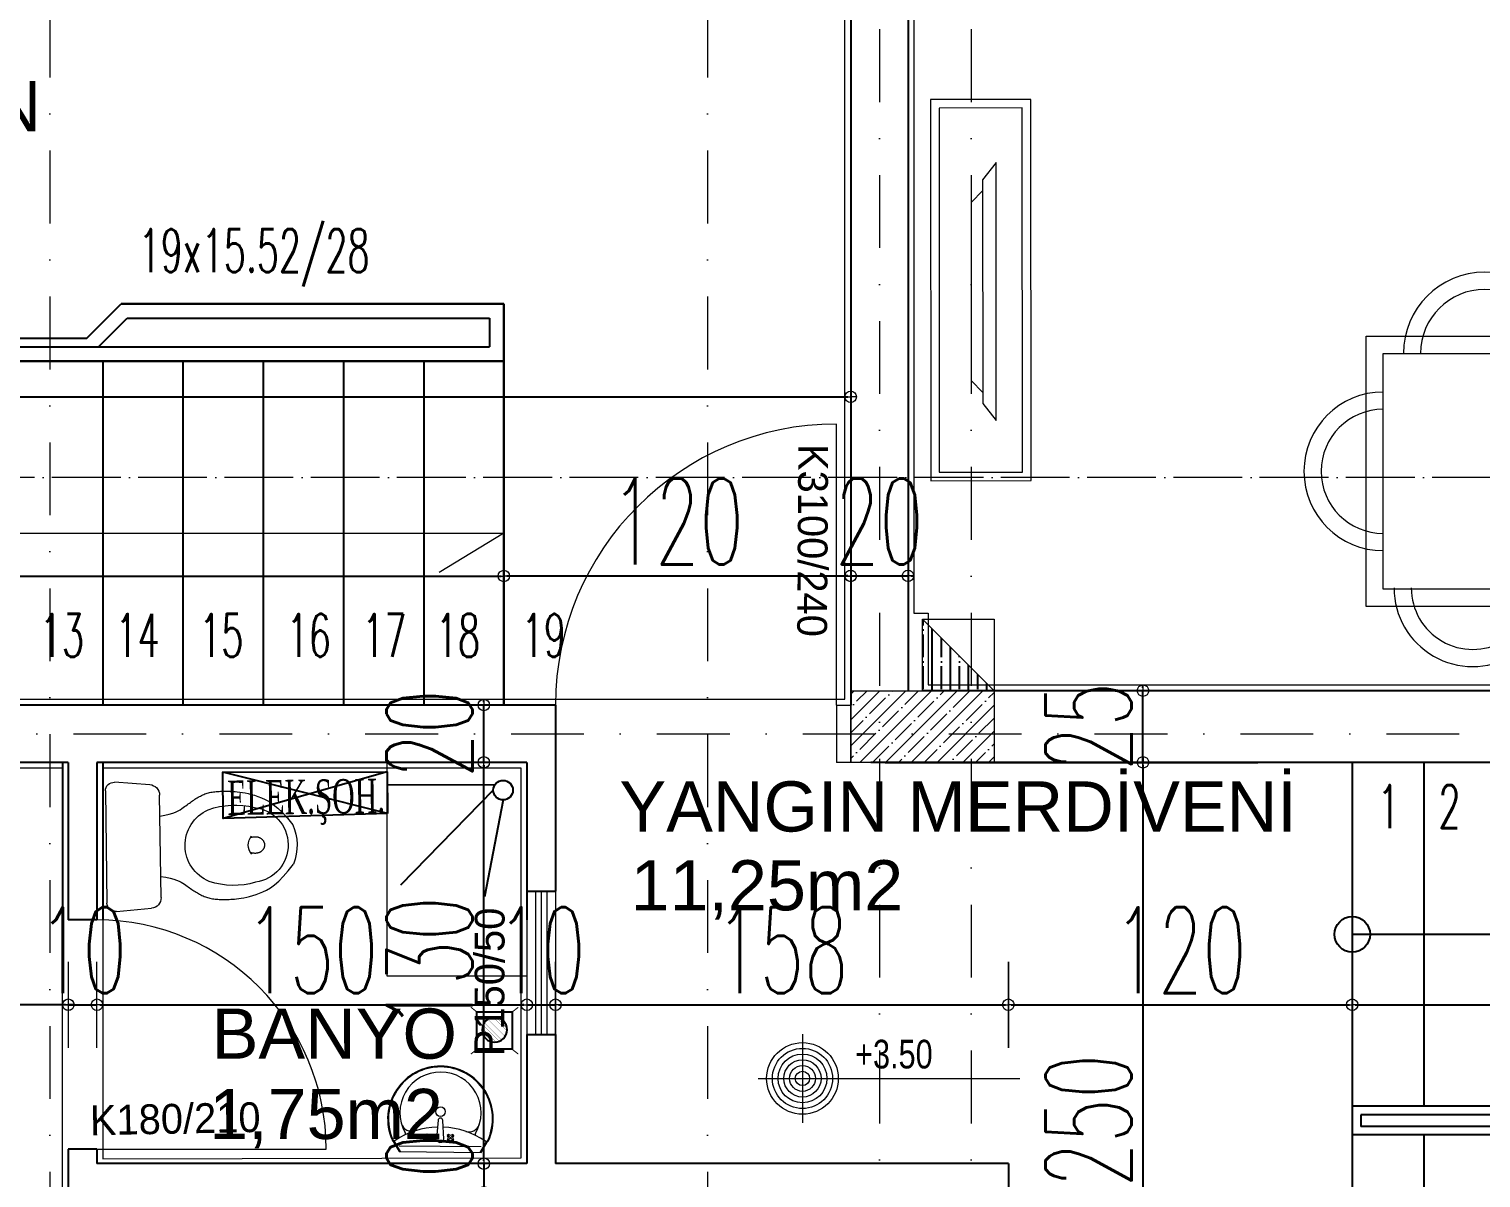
# Model space of a CAD drawing. Header units: millimetres. Extents: x -16104 to 67872, y -88009 to 12107.
# Drawn here: x 22913 to 23420, y 10345 to 10746 of the extents above; entities that cross this region are included whole.
import ezdxf

# ---------------------------------------------------------------- set-up
doc = ezdxf.new("R2010")
doc.units = ezdxf.units.MM
for name, pattern in [('ACAD_ISO04W100', [30, 24, -3, 0, -3]), ('ACAD_ISO07W100', [3, 0, -3]), ('DASHDOTX2', [50.8, 25.4, -12.7, 0, -12.7])]:
    doc.linetypes.add(name, pattern=pattern)
doc.layers.get('0').update_dxf_attribs({"color": 241})
for name, color, linetype, lineweight in [('AKS', 1, 'ACAD_ISO07W100', 5), ('akslar', 144, 'Continuous', 20), ('baca', 46, 'Continuous', 5), ('duvar', 123, 'Continuous', 25), ('emsal&kolon', 1, 'Continuous', 5), ('kapı', 3, 'Continuous', 5), ('kolon', 1, 'Continuous', 5), ('KOTLAR', 5, 'Continuous', 20), ('merdiven', 4, 'Continuous', 25), ('OLCU', 54, 'Continuous', 13), ('PASEMCON', 2, 'Continuous', 9), ('pencere', 5, 'Continuous', 5), ('POZ', 36, 'Continuous', 18), ('SıVA', 40, 'Continuous', 9), ('tefriş', 30, 'Continuous', 5), ('YAZI', 22, 'Continuous', 18), ('ÖLÇÜ', 252, 'Continuous', 20)]:
    doc.layers.add(name, color=color, linetype=linetype, lineweight=lineweight)
doc.layers.add('tarama korıdor', color=33, linetype='Continuous')
doc.styles.add('DIM', font='Txttw.shx', dxfattribs={"width": 0.6})
doc.styles.add('DIN', font='times.ttf', dxfattribs={"width": 0.6})
doc.styles.add('M2', font='stylu.ttf', dxfattribs={"height": 10})
doc.styles.add('TSIMPLEX', font='tsimplex', dxfattribs={"width": 0.8})
doc.dimstyles.new('50', dxfattribs={"dimscale": 0, "dimtxt": 30, "dimasz": 1, "dimexe": 0, "dimexo": 2, "dimgap": 4, "dimtad": 1, "dimdec": 0, "dimzin": 0, "dimdsep": 46, "dimtxsty": 'DIM', "dimblk1": 'DOT', "dimblk2": 'DOT', "dimsah": 1, "dimcen": 1.5, "dimdle": 3, "dimse1": 1, "dimse2": 1, "dimclrd": 256, "dimclre": 9, "dimclrt": 256, "dimadec": 0, "dimazin": 0, "dimtfac": 0.24, "dimtdec": 0, "dimtix": 1, "dimtmove": 2, "dimatfit": 3, "dimldrblk": 'DOT', "dimfxl": 0, "dimtolj": 1, "dimtzin": 15, "dimarcsym": 0})

# ---------------------------------------------------------------- blocks, each defined once
blk = doc.blocks.new('lavabo')
at = {"layer": 'tefriş', "linetype": 'Continuous'}
for p, q in [((-22.77, -4.94), (-19.92, 0)), ((-22.43, -5.14), (-19.46, 0)), ((-19.92, 0), (19.92, 0)), ((19.46, 0), (22.43, -5.14)), ((19.92, 0), (22.77, -4.94)), ((19.92, -2.7), (-19.92, -2.7)), ((-6.25, -5.54), (-6.77, -6.08)), ((-6.77, -6.08), (-6.31, -7.1)), ((-6.51, -5.81), (-3.84, -8.34)), ((-6.44, -8.41), (-3.91, -5.74)), ((-5.2, -5.94), (-6.25, -5.54)), ((-4.18, -5.48), (-5.2, -5.94)), ((-3.64, -6), (-4.18, -5.48)), ((-4.04, -7.04), (-3.64, -6)), ((-1.17, -15.33), (-1.76, -6.54)), ((1.76, -6.26), (1.14, -15.33)), ((3.38, -5.9), (3.91, -5.38)), ((3.81, -6.94), (3.38, -5.9)), ((3.38, -7.98), (3.81, -6.94)), ((6.25, -8.24), (3.65, -5.64)), ((6.25, -5.64), (3.65, -8.24)), ((3.91, -5.38), (4.95, -5.81)), ((4.95, -5.81), (5.99, -5.38)), ((5.99, -5.38), (6.51, -5.9)), ((6.51, -5.9), (6.08, -6.94)), ((6.08, -6.94), (6.51, -7.98)), ((-6.31, -7.1), (-6.71, -8.15)), ((-6.71, -8.15), (-6.17, -8.66)), ((-6.17, -8.66), (-5.15, -8.21)), ((-5.15, -8.21), (-4.1, -8.61)), ((-4.1, -8.61), (-3.58, -8.07)), ((-3.58, -8.07), (-4.04, -7.04)), ((3.91, -8.51), (3.38, -7.98)), ((4.95, -8.08), (3.91, -8.51)), ((5.99, -8.51), (4.95, -8.08)), ((6.51, -7.98), (5.99, -8.51))]:
    blk.add_line(p, q, dxfattribs=at)
at = {"layer": 'tefriş', "linetype": 'Continuous', "extrusion": (0, 0, -1)}
for centre, major_axis, ratio, start_param, end_param in [((0, -16), (-18.1, -18.1), 1, 5.497787, 7.48683), ((0, -16), (-17.82, -17.82), 1, 5.497787, 7.48683), ((-22.66, -5.93), (-0.566, -0.566), 1, 1.203644, 1.828723), ((-23.47, -4.54), (-0.566, 0.566), 1, 2.879793, 3.399519), ((-22.66, -5.93), (-0.283, 0.283), 1, -0.367152, 0.257926), ((-23.47, -4.54), (-0.849, -0.849), 1, 4.45059, 4.970315), ((-22.3, -6.09), (-0.566, -0.566), 1, 1.828723, 2.945097), ((-0.28, 26.67), (-27.35, -27.35), 1, 5.526576, 6.089571), ((0, -6.4), (-1.25, -1.25), 1, 0.7034, 3.844992), ((0, -16), (-18.1, -18.1), 1, 3.508745, 5.497787), ((0, -16), (-17.82, -17.82), 1, 3.508745, 5.497787), ((0.28, 26.67), (-27.35, -27.35), 1, 4.906004, 5.469573), ((22.3, -6.09), (-0.566, 0.566), 1, 0.196496, 1.31287), ((23.47, -4.54), (-0.849, 0.849), 1, 4.454463, 4.974188), ((23.47, -4.54), (-0.566, -0.566), 1, 6.025259, 6.544985), ((22.66, -5.93), (-0.283, 0.283), 1, 1.31287, 1.937948), ((22.66, -5.93), (-0.566, 0.566), 1, 1.31287, 1.937948), ((0, -19.04), (-13.92, 13.92), 1, 3.926991, 6.023888), ((-13.8, -15.22), (-3.8, -3.8), 1, 1.128011, 2.639725), ((-17.71, -8.76), (-0.566, -0.566), 1, 2.805213, 4.453092), ((0, -19.04), (-13.92, 13.92), 1, 1.830093, 3.926991), ((13.8, -15.22), (-3.8, -3.8), 1, 2.072664, 3.584378), ((17.71, -8.76), (-0.566, -0.566), 1, 0.259297, 1.907176), ((-0.01, -19.56), (0, 2.35), 0.991954, 1.570796326779968, 7.853981633959554), ((-0.01, -15.24), (-0.82, 0.82), 1, 2.438193, 5.415789)]:
    blk.add_ellipse(centre, major_axis=major_axis, ratio=ratio, start_param=start_param, end_param=end_param, dxfattribs=at)
blk = doc.blocks.new('klozet')
at = {"layer": 'tefriş', "linetype": 'Continuous'}
for p, q in [((3.25, 22.57), (15.54, 21.55)), ((0, -19.58), (0, 19.58)), ((18.91, 17.89), (18.91, -17.89)), ((29.64, 15.18), (30.02, 15.45)), ((30.02, 15.45), (30.4, 15.7)), ((30.4, 15.7), (30.79, 15.96)), ((30.79, 15.96), (31.18, 16.21)), ((31.18, 16.21), (31.58, 16.45)), ((31.58, 16.45), (31.98, 16.68)), ((31.98, 16.68), (32.38, 16.91)), ((32.38, 16.91), (32.78, 17.13)), ((32.78, 17.13), (33.18, 17.33)), ((33.18, 17.33), (33.58, 17.53)), ((33.58, 17.53), (33.97, 17.7)), ((33.97, 17.7), (34.36, 17.87)), ((34.36, 17.87), (34.75, 18.02)), ((34.75, 18.02), (35.14, 18.15)), ((35.14, 18.15), (35.54, 18.28)), ((35.54, 18.28), (35.95, 18.39)), ((35.95, 18.39), (36.37, 18.48)), ((36.37, 18.48), (36.8, 18.57)), ((36.8, 18.57), (37.26, 18.64)), ((37.26, 18.64), (37.72, 18.7)), ((37.72, 18.7), (38.2, 18.75)), ((38.2, 18.75), (38.69, 18.79)), ((38.69, 18.79), (39.18, 18.82)), ((39.18, 18.82), (39.68, 18.85)), ((39.68, 18.85), (40.18, 18.87)), ((40.18, 18.87), (40.67, 18.89)), ((40.67, 18.89), (41.16, 18.9)), ((41.16, 18.9), (41.66, 18.9)), ((41.66, 18.9), (42.17, 18.9)), ((42.17, 18.9), (42.7, 18.89)), ((42.7, 18.89), (43.26, 18.86)), ((43.26, 18.86), (43.87, 18.83)), ((43.87, 18.83), (44.52, 18.78)), ((44.52, 18.78), (45.24, 18.71)), ((45.24, 18.71), (46.03, 18.62)), ((46.03, 18.62), (46.88, 18.51)), ((46.88, 18.51), (47.8, 18.36)), ((47.8, 18.36), (48.78, 18.18)), ((48.78, 18.18), (49.81, 17.95)), ((49.81, 17.95), (50.9, 17.66)), ((50.9, 17.66), (52.04, 17.32)), ((52.04, 17.32), (53.23, 16.91)), ((53.23, 16.91), (54.46, 16.42)), ((54.46, 16.42), (55.75, 15.8)), ((55.75, 15.8), (57.1, 15.02)), ((18.91, 10.5), (20.67, 10.81)), ((20.67, 10.81), (22.16, 11.15)), ((22.16, 11.15), (23.39, 11.51)), ((23.39, 11.51), (24.42, 11.88)), ((24.42, 11.88), (25.26, 12.26)), ((25.26, 12.26), (25.97, 12.64)), ((25.97, 12.64), (26.56, 13.02)), ((26.56, 13.02), (27.09, 13.38)), ((27.09, 13.38), (27.58, 13.72)), ((27.58, 13.72), (28.03, 14.04)), ((28.03, 14.04), (28.46, 14.34)), ((28.46, 14.34), (28.87, 14.64)), ((28.87, 14.64), (29.26, 14.92)), ((29.26, 14.92), (29.64, 15.18)), ((57.1, 15.02), (58.53, 14.02)), ((58.53, 14.02), (60.05, 12.75)), ((60.05, 12.75), (61.66, 11.16)), ((61.66, 11.16), (63.38, 9.22)), ((63.38, 9.22), (65.22, 6.86)), ((50.48, 2.72), (50.35, 2.67)), ((50.64, 2.77), (50.48, 2.72)), ((50.82, 2.81), (50.64, 2.77)), ((51.02, 2.85), (50.82, 2.81)), ((51.23, 2.88), (51.02, 2.85)), ((51.44, 2.91), (51.23, 2.88)), ((51.66, 2.93), (51.44, 2.91)), ((51.87, 2.94), (51.66, 2.93)), ((52.06, 2.95), (51.87, 2.94)), ((52.26, 2.94), (52.06, 2.95)), ((52.44, 2.93), (52.26, 2.94)), ((52.61, 2.9), (52.44, 2.93)), ((52.78, 2.87), (52.61, 2.9)), ((52.94, 2.83), (52.78, 2.87)), ((53.09, 2.79), (52.94, 2.83)), ((53.25, 2.74), (53.09, 2.79)), ((53.39, 2.68), (53.25, 2.74)), ((53.54, 2.62), (53.39, 2.68)), ((53.68, 2.54), (53.54, 2.62)), ((53.81, 2.47), (53.68, 2.54)), ((53.94, 2.39), (53.81, 2.47)), ((54.07, 2.3), (53.94, 2.39)), ((54.19, 2.2), (54.07, 2.3)), ((54.31, 2.1), (54.19, 2.2)), ((54.42, 2), (54.31, 2.1)), ((54.52, 1.89), (54.42, 2)), ((54.62, 1.77), (54.52, 1.89)), ((54.72, 1.66), (54.62, 1.77)), ((54.8, 1.53), (54.72, 1.66)), ((54.88, 1.41), (54.8, 1.53)), ((54.95, 1.28), (54.88, 1.41)), ((55.02, 1.15), (54.95, 1.28)), ((55.08, 1.01), (55.02, 1.15)), ((55.13, 0.88), (55.08, 1.01)), ((55.17, 0.74), (55.13, 0.88)), ((55.21, 0.6), (55.17, 0.74)), ((55.23, 0.46), (55.21, 0.6)), ((55.25, 0.32), (55.23, 0.46)), ((55.26, 0.18), (55.25, 0.32)), ((55.27, 0.04), (55.26, 0.18)), ((55.26, -0.1), (55.27, 0.04)), ((50.35, -2.59), (50.48, -2.64)), ((50.48, -2.64), (50.64, -2.69)), ((50.64, -2.69), (50.82, -2.73)), ((50.82, -2.73), (51.02, -2.77)), ((51.02, -2.77), (51.23, -2.8)), ((51.23, -2.8), (51.44, -2.83)), ((51.44, -2.83), (51.66, -2.85)), ((51.66, -2.85), (51.87, -2.86)), ((51.87, -2.86), (52.06, -2.87)), ((52.06, -2.87), (52.26, -2.86)), ((52.26, -2.86), (52.44, -2.85)), ((52.44, -2.85), (52.61, -2.82)), ((52.61, -2.82), (52.78, -2.79)), ((52.78, -2.79), (52.94, -2.75)), ((52.94, -2.75), (53.09, -2.71)), ((53.09, -2.71), (53.25, -2.66)), ((53.25, -2.66), (53.39, -2.6)), ((53.39, -2.6), (53.54, -2.54)), ((53.54, -2.54), (53.68, -2.47)), ((53.68, -2.47), (53.81, -2.39)), ((53.81, -2.39), (53.94, -2.31)), ((53.94, -2.31), (54.07, -2.22)), ((54.07, -2.22), (54.19, -2.12)), ((54.19, -2.12), (54.31, -2.02)), ((54.31, -2.02), (54.42, -1.92)), ((54.42, -1.92), (54.52, -1.81)), ((54.52, -1.81), (54.62, -1.69)), ((54.62, -1.69), (54.72, -1.58)), ((54.72, -1.58), (54.8, -1.45)), ((54.8, -1.45), (54.88, -1.33)), ((54.88, -1.33), (54.95, -1.2)), ((54.95, -1.2), (55.02, -1.07)), ((55.02, -1.07), (55.08, -0.93)), ((55.08, -0.93), (55.13, -0.8)), ((55.13, -0.8), (55.17, -0.66)), ((55.17, -0.66), (55.21, -0.52)), ((55.21, -0.52), (55.23, -0.38)), ((55.23, -0.38), (55.25, -0.24)), ((55.25, -0.24), (55.26, -0.1)), ((61.66, -11.16), (63.38, -9.22)), ((63.38, -9.22), (65.22, -6.86)), ((18.91, -10.5), (20.67, -10.81)), ((20.67, -10.81), (22.16, -11.15)), ((22.16, -11.15), (23.39, -11.51)), ((23.39, -11.51), (24.42, -11.88)), ((24.42, -11.88), (25.26, -12.26)), ((25.26, -12.26), (25.97, -12.64)), ((25.97, -12.64), (26.56, -13.02)), ((26.56, -13.02), (27.09, -13.38)), ((27.09, -13.38), (27.58, -13.72)), ((27.58, -13.72), (28.03, -14.04)), ((28.03, -14.04), (28.46, -14.34)), ((28.46, -14.34), (28.87, -14.64)), ((28.87, -14.64), (29.26, -14.92)), ((29.26, -14.92), (29.64, -15.18)), ((29.64, -15.18), (30.02, -15.45)), ((55.75, -15.8), (57.1, -15.02)), ((57.1, -15.02), (58.53, -14.02)), ((58.53, -14.02), (60.05, -12.75)), ((60.05, -12.75), (61.66, -11.16)), ((30.02, -15.45), (30.4, -15.7)), ((30.4, -15.7), (30.79, -15.96)), ((30.79, -15.96), (31.18, -16.21)), ((31.18, -16.21), (31.58, -16.45)), ((31.58, -16.45), (31.98, -16.68)), ((31.98, -16.68), (32.38, -16.91)), ((32.38, -16.91), (32.78, -17.13)), ((32.78, -17.13), (33.18, -17.33)), ((33.18, -17.33), (33.58, -17.53)), ((33.58, -17.53), (33.97, -17.7)), ((33.97, -17.7), (34.36, -17.87)), ((34.36, -17.87), (34.75, -18.02)), ((34.75, -18.02), (35.14, -18.15)), ((35.14, -18.15), (35.54, -18.28)), ((35.54, -18.28), (35.95, -18.39)), ((35.95, -18.39), (36.37, -18.48)), ((36.37, -18.48), (36.8, -18.57)), ((36.8, -18.57), (37.26, -18.64)), ((37.26, -18.64), (37.72, -18.7)), ((37.72, -18.7), (38.2, -18.75)), ((38.2, -18.75), (38.69, -18.79)), ((38.69, -18.79), (39.18, -18.82)), ((39.18, -18.82), (39.68, -18.85)), ((39.68, -18.85), (40.18, -18.87)), ((40.18, -18.87), (40.67, -18.89)), ((40.67, -18.89), (41.16, -18.9)), ((41.16, -18.9), (41.66, -18.9)), ((41.66, -18.9), (42.17, -18.9)), ((42.17, -18.9), (42.7, -18.89)), ((42.7, -18.89), (43.26, -18.86)), ((43.26, -18.86), (43.87, -18.83)), ((43.87, -18.83), (44.52, -18.78)), ((44.52, -18.78), (45.24, -18.71)), ((45.24, -18.71), (46.03, -18.62)), ((46.03, -18.62), (46.88, -18.51)), ((46.88, -18.51), (47.8, -18.36)), ((47.8, -18.36), (48.78, -18.18)), ((48.78, -18.18), (49.81, -17.95)), ((49.81, -17.95), (50.9, -17.66)), ((50.9, -17.66), (52.04, -17.32)), ((52.04, -17.32), (53.23, -16.91)), ((53.23, -16.91), (54.46, -16.42)), ((54.46, -16.42), (55.75, -15.8)), ((15.54, -21.55), (3.25, -22.57))]:
    blk.add_line(p, q, dxfattribs=at)
for centre, start, end in [((3, 19.58), 85.2364, 180), ((3, -19.58), 180, 274.7636)]:
    blk.add_arc(centre, 3, start, end, dxfattribs=at)
for centre, major_axis, start_param, end_param in [((15.23, 17.89), (2.6, 2.6), 5.497787, 6.985442), ((41.09, 0), (-9.59, 9.59), -0.381645, 1.952441), ((44.74, -13.39), (-19.37, 19.37), -1.051849, -0.451182), ((50.37, 0), (9.28, 9.28), 4.048178, 6.947396), ((49, 0), (-12.46, 12.46), 3.526763, 4.327219), ((54.6, 0.04), (-3.54, 3.54), 0.094871, 1.475925), ((44.74, 13.39), (-19.37, 19.37), 2.021978, 2.622645), ((15.23, -17.89), (-2.6, 2.6), 2.439336, 3.926991)]:
    blk.add_ellipse(centre, major_axis=major_axis, ratio=1, start_param=start_param, end_param=end_param, dxfattribs=at)
blk = doc.blocks.new('DOT')
for p, q in [((0, 15), (0, -15)), ((-2, 0), (0, 0)), ((2, 0), (0, 0))]:
    blk.add_line(p, q)
blk.add_circle((0, 0), 2)
blk = doc.blocks.new('*D4900')
at = {"layer": 'Defpoints', "color": 0, "transparency": 16777216}
for p in [(22446.82, 10490.04), (22926.82, 10490.04), (22926.82, 10405.5)]:
    blk.add_point(p, dxfattribs=at)
at = {"layer": 'OLCU', "lineweight": -2, "transparency": 16777216}
blk.add_line((22447.82, 10405.5), (22925.82, 10405.5), dxfattribs=at)
at = {"layer": 'OLCU', "lineweight": -2, "transparency": 16777216, "rotation": 180}
blk.add_blockref('DOT', (22446.82, 10405.5), dxfattribs=at)
at = {"layer": 'OLCU', "lineweight": -2, "transparency": 16777216}
blk.add_blockref('DOT', (22926.82, 10405.5), dxfattribs=at)
at = {"layer": 'OLCU', "transparency": 16777216, "insert": (22686.82, 10424.5), "char_height": 30, "attachment_point": 5, "style": 'DIM'}
blk.add_mtext('\\A1;480', dxfattribs=at)
blk = doc.blocks.new('*D5203')
at = {"layer": 'Defpoints', "color": 0, "transparency": 16777216}
for p in [(22926.82, 10435.04), (22936.82, 10435.04), (22936.82, 10405.48)]:
    blk.add_point(p, dxfattribs=at)
at = {"layer": 'OLCU', "lineweight": -2, "transparency": 16777216}
for p, q in [((22925.82, 10405.48), (22924.82, 10405.48)), ((22926.82, 10405.48), (22936.82, 10405.48)), ((22937.82, 10405.48), (22938.82, 10405.48))]:
    blk.add_line(p, q, dxfattribs=at)
blk.add_blockref('DOT', (22926.82, 10405.48), dxfattribs=at)
at = {"layer": 'OLCU', "lineweight": -2, "transparency": 16777216, "rotation": 180}
blk.add_blockref('DOT', (22936.82, 10405.48), dxfattribs=at)
at = {"layer": 'OLCU', "transparency": 16777216, "insert": (22931.82, 10424.48), "char_height": 30, "attachment_point": 5, "style": 'DIM'}
blk.add_mtext('\\A1;10', dxfattribs=at)
blk = doc.blocks.new('*D4901')
at = {"layer": 'Defpoints', "color": 0, "transparency": 16777216}
for p in [(23086.82, 10405.48), (23086.82, 10405.48), (22936.82, 10396.96)]:
    blk.add_point(p, dxfattribs=at)
at = {"layer": 'OLCU', "lineweight": -2, "transparency": 16777216}
blk.add_line((22937.82, 10405.48), (23085.82, 10405.48), dxfattribs=at)
at = {"layer": 'OLCU', "lineweight": -2, "transparency": 16777216, "rotation": 180}
blk.add_blockref('DOT', (22936.82, 10405.48), dxfattribs=at)
at = {"layer": 'OLCU', "lineweight": -2, "transparency": 16777216}
blk.add_blockref('DOT', (23086.82, 10405.48), dxfattribs=at)
at = {"layer": 'OLCU', "transparency": 16777216, "insert": (23011.82, 10424.48), "char_height": 30, "attachment_point": 5, "style": 'DIM'}
blk.add_mtext('\\A1;150', dxfattribs=at)
blk = doc.blocks.new('*D4933')
at = {"layer": 'Defpoints', "color": 0, "transparency": 16777216}
for p in [(23071.82, 10510.04), (23071.82, 10510.04), (23071.82, 10490.04)]:
    blk.add_point(p, dxfattribs=at)
at = {"layer": 'OLCU', "lineweight": -2, "transparency": 16777216}
for p, q in [((23071.82, 10511.04), (23071.82, 10512.04)), ((23071.82, 10490.04), (23071.82, 10510.04)), ((23071.82, 10489.04), (23071.82, 10488.04))]:
    blk.add_line(p, q, dxfattribs=at)
for p, rotation in [((23071.82, 10510.04), 270), ((23071.82, 10490.04), 90)]:
    blk.add_blockref('DOT', p, dxfattribs=dict(at, rotation=rotation))
at = {"layer": 'OLCU', "transparency": 16777216, "insert": (23052.82, 10500.04), "char_height": 30, "attachment_point": 5, "rotation": 90, "style": 'DIM'}
blk.add_mtext('\\A1;20', dxfattribs=at)
blk = doc.blocks.new('*D4934')
at = {"layer": 'Defpoints', "color": 0, "transparency": 16777216}
for p in [(23115.3, 10350.04), (23071.82, 10340.04), (23115.3, 10340.04)]:
    blk.add_point(p, dxfattribs=at)
at = {"layer": 'OLCU', "lineweight": -2, "transparency": 16777216}
for p, q in [((23071.82, 10351.04), (23071.82, 10352.04)), ((23071.82, 10350.04), (23071.82, 10340.04)), ((23071.82, 10339.04), (23071.82, 10338.04))]:
    blk.add_line(p, q, dxfattribs=at)
for p, rotation in [((23071.82, 10350.04), 270), ((23071.82, 10340.04), 90)]:
    blk.add_blockref('DOT', p, dxfattribs=dict(at, rotation=rotation))
at = {"layer": 'OLCU', "transparency": 16777216, "insert": (23052.82, 10345.04), "char_height": 30, "attachment_point": 5, "rotation": 90, "style": 'DIM'}
blk.add_mtext('\\A1;10', dxfattribs=at)
blk = doc.blocks.new('*D4935')
at = {"layer": 'Defpoints', "color": 0, "transparency": 16777216}
for p in [(23071.82, 10490.04), (23071.82, 10490.04), (23071.82, 10350.04)]:
    blk.add_point(p, dxfattribs=at)
at = {"layer": 'OLCU', "lineweight": -2, "transparency": 16777216}
blk.add_line((23071.82, 10351.04), (23071.82, 10489.04), dxfattribs=at)
for p, rotation in [((23071.82, 10490.04), 90), ((23071.82, 10350.04), 270)]:
    blk.add_blockref('DOT', p, dxfattribs=dict(at, rotation=rotation))
at = {"layer": 'OLCU', "transparency": 16777216, "insert": (23052.82, 10420.04), "char_height": 30, "attachment_point": 5, "rotation": 90, "style": 'DIM'}
blk.add_mtext('\\A1;130', dxfattribs=at)
blk = doc.blocks.new('DFG')
at = {"layer": 'tefriş'}
for points in [[(38169.15, -3228.78), (38169.11, -3095.78), (38204.11, -3095.77), (38204.15, -3228.77)], [(38172.15, -3225.78), (38172.11, -3098.78), (38201.11, -3098.77), (38201.15, -3225.77)], [(38187.31, -3200.75), (38187.26, -3122.74), (38191.96, -3116.74), (38192.02, -3206.74)]]:
    blk.add_lwpolyline(points, close=True, dxfattribs=at)
blk.add_lwpolyline([(38187.26, -3126.64), (38183.36, -3130.59), (38183.41, -3192.9), (38187.31, -3196.85)], dxfattribs=at)
blk = doc.blocks.new('rb')
at = {"layer": 'tefriş'}
for points in [[(1548.4, 487.07), (1595.5, 487.07), (1595.5, 394.92), (1548.4, 394.92)], [(1551.4, 484.07), (1592.5, 484.07), (1592.5, 397.92), (1551.4, 397.92)]]:
    blk.add_lwpolyline(points, close=True, dxfattribs=at)
for centre, radius, start, end in [((1571.95, 484.07), 12.83, 0, 180), ((1571.95, 484.07), 9.83, 0, 180), ((1551.4, 466.84), 14.18, 90, 270), ((1592.5, 466.49), 13.72, 270, 90), ((1551.4, 466.84), 11.18, 90, 270), ((1592.5, 466.49), 10.72, 270, 90), ((1551.4, 415.62), 14.18, 90, 270), ((1551.4, 415.62), 11.18, 90, 270), ((1592.29, 413.54), 13.72, 270, 90), ((1592.29, 413.54), 10.72, 270, 90), ((1571.95, 397.92), 13.83, 180, 0), ((1571.95, 397.92), 10.83, 180, 0)]:
    blk.add_arc(centre, radius, start, end, dxfattribs=at)
blk = doc.blocks.new('*D5109')
at = {"layer": 'Defpoints', "color": 0, "transparency": 16777216}
for p in [(22599.82, 10555.04), (23078.82, 10555.04), (23078.82, 10555.04)]:
    blk.add_point(p, dxfattribs=at)
at = {"layer": 'OLCU', "lineweight": -2, "transparency": 16777216}
blk.add_line((22600.82, 10555.04), (23077.82, 10555.04), dxfattribs=at)
at = {"layer": 'OLCU', "lineweight": -2, "transparency": 16777216, "rotation": 180}
blk.add_blockref('DOT', (22599.82, 10555.04), dxfattribs=at)
at = {"layer": 'OLCU', "lineweight": -2, "transparency": 16777216}
blk.add_blockref('DOT', (23078.82, 10555.04), dxfattribs=at)
at = {"layer": 'OLCU', "transparency": 16777216, "insert": (22760.8, 10575.99), "char_height": 30, "attachment_point": 5, "style": 'DIM'}
blk.add_mtext('\\A1;480', dxfattribs=at)
blk = doc.blocks.new('*D5110')
at = {"layer": 'Defpoints', "color": 0, "transparency": 16777216}
for p in [(23078.82, 10555.04), (23078.82, 10545.04), (23199.82, 10545.04)]:
    blk.add_point(p, dxfattribs=at)
at = {"layer": 'OLCU', "lineweight": -2, "transparency": 16777216}
blk.add_line((23198.82, 10555.04), (23079.82, 10555.04), dxfattribs=at)
at = {"layer": 'OLCU', "lineweight": -2, "transparency": 16777216, "rotation": 180}
blk.add_blockref('DOT', (23078.82, 10555.04), dxfattribs=at)
at = {"layer": 'OLCU', "lineweight": -2, "transparency": 16777216}
blk.add_blockref('DOT', (23199.82, 10555.04), dxfattribs=at)
at = {"layer": 'OLCU', "transparency": 16777216, "insert": (23139.32, 10574.04), "char_height": 30, "attachment_point": 5, "style": 'DIM'}
blk.add_mtext('\\A1;120', dxfattribs=at)
blk = doc.blocks.new('*D5111')
at = {"layer": 'Defpoints', "color": 0, "transparency": 16777216}
for p in [(23199.82, 10555.04), (23219.82, 10555.07), (23219.82, 10555.04)]:
    blk.add_point(p, dxfattribs=at)
at = {"layer": 'OLCU', "lineweight": -2, "transparency": 16777216}
for p, q in [((23198.82, 10555.07), (23197.82, 10555.07)), ((23199.82, 10555.07), (23219.82, 10555.07)), ((23220.82, 10555.07), (23221.82, 10555.07))]:
    blk.add_line(p, q, dxfattribs=at)
blk.add_blockref('DOT', (23199.82, 10555.07), dxfattribs=at)
at = {"layer": 'OLCU', "lineweight": -2, "transparency": 16777216, "rotation": 180}
blk.add_blockref('DOT', (23219.82, 10555.07), dxfattribs=at)
at = {"layer": 'OLCU', "transparency": 16777216, "insert": (23209.82, 10574.07), "char_height": 30, "attachment_point": 5, "style": 'DIM'}
blk.add_mtext('\\A1;20', dxfattribs=at)
blk = doc.blocks.new('*D5112')
at = {"layer": 'Defpoints', "color": 0, "transparency": 16777216}
for p in [(22449.82, 10617.54), (23199.82, 10617.54), (23199.82, 10617.54)]:
    blk.add_point(p, dxfattribs=at)
at = {"layer": 'OLCU', "lineweight": -2, "transparency": 16777216}
blk.add_line((22450.82, 10617.54), (23198.82, 10617.54), dxfattribs=at)
at = {"layer": 'OLCU', "lineweight": -2, "transparency": 16777216, "rotation": 180}
blk.add_blockref('DOT', (22449.82, 10617.54), dxfattribs=at)
at = {"layer": 'OLCU', "lineweight": -2, "transparency": 16777216}
blk.add_blockref('DOT', (23199.82, 10617.54), dxfattribs=at)
at = {"layer": 'OLCU', "transparency": 16777216, "insert": (22824.82, 10636.54), "char_height": 30, "attachment_point": 5, "style": 'DIM'}
blk.add_mtext('\\A1;750', dxfattribs=at)
blk = doc.blocks.new('Kot')
at = {"layer": 'KOTLAR'}
for p, q in [((0, 0.155), (0, -0.155)), ((-0.155, 0), (0.7586, 0))]:
    blk.add_line(p, q, dxfattribs=at)
for radius in [0.125, 0.105, 0.085, 0.065, 0.045, 0.045, 0.025]:
    blk.add_circle((0, 0), radius, dxfattribs=at)
at = {"layer": 'YAZI', "style": 'TSIMPLEX', "width": 0.8}
blk.add_attdef('KOTH', (0.1836, 0.0349), '', height=0.1, dxfattribs=at)
blk = doc.blocks.new('*D5113')
at = {"layer": 'Defpoints', "color": 0, "transparency": 16777216}
for p in [(23096.82, 10405.48), (23254.82, 10405.48), (23254.82, 10350.04)]:
    blk.add_point(p, dxfattribs=at)
at = {"layer": 'OLCU', "lineweight": -2, "transparency": 16777216}
blk.add_line((23097.82, 10405.48), (23253.82, 10405.48), dxfattribs=at)
at = {"layer": 'OLCU', "lineweight": -2, "transparency": 16777216, "rotation": 180}
blk.add_blockref('DOT', (23096.82, 10405.48), dxfattribs=at)
at = {"layer": 'OLCU', "lineweight": -2, "transparency": 16777216}
blk.add_blockref('DOT', (23254.82, 10405.48), dxfattribs=at)
at = {"layer": 'OLCU', "transparency": 16777216, "insert": (23175.82, 10424.48), "char_height": 30, "attachment_point": 5, "style": 'DIM'}
blk.add_mtext('\\A1;158', dxfattribs=at)
blk = doc.blocks.new('*D5124')
at = {"layer": 'Defpoints', "color": 0, "transparency": 16777216}
for p in [(23254.82, 10405.48), (23374.82, 10405.48), (23374.82, 10405.48)]:
    blk.add_point(p, dxfattribs=at)
at = {"layer": 'OLCU', "lineweight": -2, "transparency": 16777216}
blk.add_line((23255.82, 10405.48), (23373.82, 10405.48), dxfattribs=at)
at = {"layer": 'OLCU', "lineweight": -2, "transparency": 16777216, "rotation": 180}
blk.add_blockref('DOT', (23254.82, 10405.48), dxfattribs=at)
at = {"layer": 'OLCU', "lineweight": -2, "transparency": 16777216}
blk.add_blockref('DOT', (23374.82, 10405.48), dxfattribs=at)
at = {"layer": 'OLCU', "transparency": 16777216, "insert": (23314.82, 10424.48), "char_height": 30, "attachment_point": 5, "style": 'DIM'}
blk.add_mtext('\\A1;120', dxfattribs=at)
blk = doc.blocks.new('*D5125')
at = {"layer": 'Defpoints', "color": 0, "transparency": 16777216}
for p in [(23374.82, 10405.48), (23549.82, 10405.48), (23549.82, 10405.48)]:
    blk.add_point(p, dxfattribs=at)
at = {"layer": 'OLCU', "lineweight": -2, "transparency": 16777216}
blk.add_line((23375.82, 10405.48), (23548.82, 10405.48), dxfattribs=at)
at = {"layer": 'OLCU', "lineweight": -2, "transparency": 16777216, "rotation": 180}
blk.add_blockref('DOT', (23374.82, 10405.48), dxfattribs=at)
at = {"layer": 'OLCU', "lineweight": -2, "transparency": 16777216}
blk.add_blockref('DOT', (23549.82, 10405.48), dxfattribs=at)
at = {"layer": 'OLCU', "transparency": 16777216, "insert": (23462.32, 10424.48), "char_height": 30, "attachment_point": 5, "style": 'DIM'}
blk.add_mtext('\\A1;175', dxfattribs=at)
blk = doc.blocks.new('*D5129')
at = {"layer": 'Defpoints', "color": 0, "transparency": 16777216}
for p in [(23301.82, 10490.04), (23301.82, 10490.04), (23301.82, 10240.04)]:
    blk.add_point(p, dxfattribs=at)
at = {"layer": 'OLCU', "lineweight": -2, "transparency": 16777216}
blk.add_line((23301.82, 10241.04), (23301.82, 10489.04), dxfattribs=at)
for p, rotation in [((23301.82, 10490.04), 90), ((23301.82, 10240.04), 270)]:
    blk.add_blockref('DOT', p, dxfattribs=dict(at, rotation=rotation))
at = {"layer": 'OLCU', "transparency": 16777216, "insert": (23282.82, 10365.04), "char_height": 30, "attachment_point": 5, "rotation": 90, "style": 'DIM'}
blk.add_mtext('\\A1;250', dxfattribs=at)
blk = doc.blocks.new('*D5130')
at = {"layer": 'Defpoints', "color": 0, "transparency": 16777216}
for p in [(23301.8, 10515.04), (23301.82, 10515.04), (23301.82, 10490.04)]:
    blk.add_point(p, dxfattribs=at)
at = {"layer": 'OLCU', "lineweight": -2, "transparency": 16777216}
for p, q in [((23301.8, 10516.04), (23301.8, 10517.04)), ((23301.8, 10490.04), (23301.8, 10515.04)), ((23301.8, 10489.04), (23301.8, 10488.04))]:
    blk.add_line(p, q, dxfattribs=at)
for p, rotation in [((23301.8, 10515.04), 270), ((23301.8, 10490.04), 90)]:
    blk.add_blockref('DOT', p, dxfattribs=dict(at, rotation=rotation))
at = {"layer": 'OLCU', "transparency": 16777216, "insert": (23282.8, 10502.54), "char_height": 30, "attachment_point": 5, "rotation": 90, "style": 'DIM'}
blk.add_mtext('\\A1;25', dxfattribs=at)
blk = doc.blocks.new('A$C412C2498')
at = {"color": 5, "const_width": 0.6}
for points in [[(3.64, 24.29), (0.19, 27)], [(23.8, 24.29), (27.26, 27)], [(3.64, 2.95), (0.19, 0.24)], [(23.8, 2.95), (27.26, 0.24)]]:
    blk.add_lwpolyline(points, dxfattribs=at)
at = {"color": 5}
blk.add_lwpolyline([(23.8, 24.29), (3.64, 24.29), (3.64, 2.95), (23.8, 2.95)], close=True, dxfattribs=at)
at = {"const_width": 0.1}
for points in [[(6.68, 12.23), (14.63, 20.17)], [(6.76, 14.48), (12.37, 20.1)], [(7.15, 10.44), (16.41, 19.71)], [(7.89, 9.07), (17.79, 18.97)], [(8.8, 8), (18.86, 18.06)], [(9.96, 7.09), (19.77, 16.9)], [(11.26, 6.45), (20.41, 15.6)], [(13.03, 6.04), (20.82, 13.83)], [(14.77, 6.07), (20.78, 12.09)], [(17.41, 7.02), (19.84, 9.45)]]:
    blk.add_lwpolyline(points, dxfattribs=at)
blk.add_circle((13.74, 13.11), 7.12)
blk = doc.blocks.new('A$C5E2C1EC0')
at = {"xscale": 0.6105719971092185, "yscale": 0.6105719971092185, "zscale": 0.6105719971092185}
blk.add_blockref('A$C412C2498', (0, 0), dxfattribs=at)
blk = doc.blocks.new('90')
at = {"layer": 'duvar'}
for p, q in [((76726.22, -20900.91), (76710.05, -20843.58)), ((76711.76, -20900.91), (76726.22, -20843.58))]:
    blk.add_line(p, q, dxfattribs=at)
blk.add_lwpolyline([(76711.76, -20900.91), (76710.05, -20843.58), (76726.22, -20843.58), (76726.22, -20900.91)], close=True, dxfattribs=at)
at = {"layer": 'PASEMCON', "color": 7, "style": 'DIN', "width": 0.6}
blk.add_text('ELEK.ŞOH.', height=12.004, rotation=270.6425, dxfattribs=at).set_placement((76711.3, -20845.16))
blk = doc.blocks.new('*D4819')
at = {"layer": 'Defpoints', "color": 0, "transparency": 16777216}
for p in [(23086.82, 10405.48), (23096.82, 10405.48), (23096.82, 10405.48)]:
    blk.add_point(p, dxfattribs=at)
at = {"layer": 'OLCU', "lineweight": -2, "transparency": 16777216}
for p, q in [((23085.82, 10405.48), (23084.82, 10405.48)), ((23086.82, 10405.48), (23096.82, 10405.48)), ((23097.82, 10405.48), (23098.82, 10405.48))]:
    blk.add_line(p, q, dxfattribs=at)
blk.add_blockref('DOT', (23086.82, 10405.48), dxfattribs=at)
at = {"layer": 'OLCU', "lineweight": -2, "transparency": 16777216, "rotation": 180}
blk.add_blockref('DOT', (23096.82, 10405.48), dxfattribs=at)
at = {"layer": 'OLCU', "transparency": 16777216, "insert": (23091.82, 10424.48), "char_height": 30, "attachment_point": 5, "style": 'DIM'}
blk.add_mtext('\\A1;10', dxfattribs=at)

msp = doc.modelspace()

# ---------------------------------------------------------------- hatches: boundary and pattern name
h = msp.add_hatch()
h.set_pattern_fill('ANSI35,_O', color=256, angle=45)
h.set_pattern_definition([(90, (10807.666, 0), (-6.35, 1e-15), []), (90, (10810.841, 3.175), (-6.35, 1e-15), [7.9375, -1.5875, 0, -1.5875])])
h.paths.add_polyline_path([(23241.82, 10523.04), (23226.82, 10538.04), (23226.82, 10517.04), (23241.82, 10517.04)])
h.paths.add_polyline_path([(23241.82, 10523.04), (23241.82, 10517.04), (23247.82, 10517.04)])
h.paths.add_polyline_path([(23247.82, 10517.04), (23241.82, 10517.04), (23241.82, 10515.04), (23249.82, 10515.04)])
h.paths.add_polyline_path([(23226.82, 10538.04), (23224.82, 10540.04), (23224.82, 10515.04), (23241.82, 10515.04), (23241.82, 10517.04), (23226.82, 10517.04)])
at = {"layer": 'kolon'}
h = msp.add_hatch(dxfattribs=at)
h.set_pattern_fill('ANSI35,_O', color=256)
h.set_pattern_definition([(45, (14410.221, 1e-10), (-4.490128, 4.490128), []), (45, (14414.711, 1e-10), (-4.490128, 4.490128), [7.9375, -1.5875, 0, -1.5875])])
h.paths.add_polyline_path([(23199.82, 10515.04), (23199.82, 10500.04), (23239.82, 10500.04), (23239.82, 10515.04)])
h.paths.add_polyline_path([(23199.82, 10500.04), (23199.82, 10490.04), (23239.82, 10490.04), (23239.82, 10500.04)])
h.paths.add_polyline_path([(23239.82, 10500.04), (23239.82, 10490.04), (23249.82, 10490.04), (23249.82, 10500.04)])
h.paths.add_polyline_path([(23239.82, 10515.04), (23239.82, 10500.04), (23249.82, 10500.04), (23249.82, 10515.04)])

# ---------------------------------------------------------------- linework, layer by layer
at = {"color": 42}
msp.add_circle((23078.54, 10480.33), 3.43, dxfattribs=at)
at = {"layer": 'AKS', "color": 1, "linetype": 'ACAD_ISO04W100'}
msp.add_line((24119, 10589.37), (21510.64, 10589.37), dxfattribs=at)
at = {"layer": 'akslar', "linetype": 'DASHDOTX2'}
for p, q in [((22920.32, 11925.04), (22920.32, 9115.54)), ((23149.82, 11925.04), (23149.82, 9115.54)), ((23209.82, 11916.48), (23209.82, 9115.54)), ((23241.82, 11916.48), (23241.82, 9115.54)), ((21299.82, 10500.04), (24349.82, 10500.04))]:
    msp.add_line(p, q, dxfattribs=at)
at = {"layer": 'baca'}
msp.add_lwpolyline([(23224.82, 10540.04), (23249.82, 10540.04), (23249.82, 10515.04), (23224.82, 10515.04), (23224.82, 10540.04), (23249.82, 10515.04)], dxfattribs=at)
at = {"layer": 'duvar'}
for p, q in [((23199.82, 10760.04), (23199.82, 10510.04)), ((23219.82, 10760.04), (23219.82, 10515.04)), ((23689.82, 10515.04), (23224.82, 10515.04)), ((23096.82, 10510.04), (22554.82, 10510.04)), ((23096.82, 10510.04), (23096.82, 10445.04)), ((22926.82, 10490.04), (22868.79, 10490.04)), ((22924.82, 10490.04), (22924.82, 10435.04)), ((22926.82, 10490.04), (22926.82, 10435.04)), ((23086.82, 10490.04), (22936.82, 10490.04)), ((22941.82, 10490.04), (22936.82, 10490.04)), ((22956.82, 10490.04), (22936.82, 10490.04)), ((22941.82, 10490.04), (22936.82, 10490.04)), ((22936.82, 10490.04), (22936.82, 10435.04)), ((22936.82, 10490.04), (22936.82, 10435.04)), ((22938.82, 10490.04), (22938.82, 10435.04)), ((23086.82, 10490.04), (23086.82, 10435.04)), ((23086.82, 10490.04), (23086.82, 10445.04)), ((23341.82, 10490.04), (23206.82, 10490.04)), ((23216.82, 10490.04), (23209.82, 10490.04)), ((23211.82, 10490.04), (23341.82, 10490.04)), ((23341.82, 10490.04), (23216.82, 10490.04)), ((23341.82, 10490.04), (23216.82, 10490.04)), ((23341.82, 10490.04), (23221.82, 10490.04)), ((23669.82, 10490.04), (23241.82, 10490.04)), ((23086.82, 10445.04), (23096.82, 10445.04)), ((22936.82, 10435.04), (22926.82, 10435.04)), ((23374.82, 10430.04), (23608.5, 10430.04)), ((23086.82, 10395.04), (23096.82, 10395.04)), ((23086.82, 10395.04), (23086.82, 10350.04)), ((23096.82, 10395.04), (23096.82, 10350.04)), ((23374.82, 10370.04), (23374.82, 10360.04)), ((22926.82, 10355.04), (22926.82, 10335.04)), ((22936.82, 10355.04), (22926.82, 10355.04)), ((22936.82, 10355.04), (22936.82, 10350.04)), ((23086.82, 10350.04), (22936.82, 10350.04)), ((23254.82, 10350.04), (23096.82, 10350.04)), ((23101.82, 10350.04), (23096.82, 10350.04)), ((23211.82, 10350.04), (23206.82, 10350.04)), ((23254.82, 10350.04), (23254.82, 10240.04))]:
    msp.add_line(p, q, dxfattribs=at)
msp.add_circle((23374.82, 10430.04), 6.21, dxfattribs=at)
at = {"layer": 'emsal&kolon'}
msp.add_lwpolyline([(23199.82, 10490.04), (23199.82, 10515.04), (23249.82, 10515.04), (23249.82, 10490.04), (23199.82, 10490.04)], dxfattribs=at)
at = {"layer": 'kapı'}
for p, q in [((23194.82, 10510.04), (23194.82, 10608.04)), ((22936.82, 10355.04), (23016.82, 10355.04))]:
    msp.add_line(p, q, dxfattribs=at)
for centre, radius, start, end in [((23194.82, 10510.04), 98, 90, 180), ((22936.82, 10355.04), 80, 0, 90)]:
    msp.add_arc(centre, radius, start, end, dxfattribs=at)
at = {"layer": 'merdiven'}
for p, q in [((22933.32, 10638.04), (22945.32, 10650.04)), ((23078.82, 10650.04), (22945.32, 10650.04)), ((22945.32, 10650.04), (23078.82, 10650.04)), ((23078.82, 10510.04), (23078.82, 10650.04)), ((23078.82, 10650.04), (23078.82, 10510.04)), ((23078.82, 10510.04), (23078.82, 10650.04)), ((23078.82, 10650.04), (23078.82, 10510.04)), ((22937.39, 10635.04), (22947.39, 10645.04)), ((22947.39, 10645.04), (23073.82, 10645.04)), ((23073.82, 10645.04), (23073.82, 10635.04)), ((22579.82, 10635.04), (23073.82, 10635.04)), ((22716.32, 10638.04), (22933.32, 10638.04)), ((23078.82, 10630.04), (22574.82, 10630.04)), ((22574.82, 10630.04), (23078.82, 10630.04)), ((22938.82, 10630.04), (22938.82, 10510.04)), ((22966.82, 10630.04), (22966.82, 10510.04)), ((22994.82, 10630.04), (22994.82, 10510.04)), ((23022.82, 10630.04), (23022.82, 10510.04)), ((23050.82, 10630.04), (23050.82, 10510.04)), ((23374.82, 10490.04), (23374.82, 10370.04)), ((23399.82, 10490.04), (23399.82, 10370.04)), ((23549.82, 10370.04), (23374.82, 10370.04)), ((23546.82, 10367.04), (23377.82, 10367.04)), ((23377.82, 10367.04), (23377.82, 10363.04)), ((23546.82, 10363.04), (23377.82, 10363.04)), ((23549.82, 10360.04), (23374.82, 10360.04)), ((23374.82, 10360.04), (23374.82, 10240.04)), ((23399.82, 10360.04), (23399.82, 10240.04))]:
    msp.add_line(p, q, dxfattribs=at)
at = {"layer": 'pencere'}
for p, q in [((23086.82, 10445.04), (23086.82, 10395.04)), ((23089.82, 10445.04), (23089.82, 10395.04)), ((23091.82, 10445.04), (23091.82, 10395.04)), ((23093.82, 10445.04), (23093.82, 10395.04)), ((23096.82, 10445.04), (23096.82, 10395.04))]:
    msp.add_line(p, q, dxfattribs=at)
at = {"layer": 'SıVA'}
for points in [[(23226.82, 10812.04), (23226.62, 10758.04), (23221.82, 10758.04), (23221.82, 10542.04), (23226.82, 10542.04), (23226.82, 10517.04), (23822.82, 10517.04), (23822.82, 10600.04), (23822.82, 10982.73), (23797.82, 10982.73), (23797.82, 10997.73), (23314.82, 10997.73), (23221.82, 10997.73), (23221.82, 10852.04), (23221.82, 10852.04), (23221.58, 10812.04)], [(23197.82, 10512.04), (23197.82, 10788.04), (23084.82, 10788.04), (22554.82, 10788.04), (22451.82, 10788.04), (22451.82, 10512.04), (22569.82, 10512.04)], [(22808.82, 9732.54), (22924.82, 9732.54), (22924.82, 9970.54), (22924.82, 10245.04), (22924.82, 10488.04), (22554.82, 10488.04), (22448.82, 10488.04), (22448.82, 10435.04), (22448.82, 10352.04), (22716.82, 10352.04), (22808.82, 10352.04), (22808.82, 10060.04), (22808.82, 9970.04)], [(23084.82, 10488.04), (22938.82, 10488.04), (22938.82, 10351.76), (23084.82, 10352.04)]]:
    msp.add_lwpolyline(points, close=True, dxfattribs=at)
at = {"layer": 'tefriş', "lineweight": 25}
for p, q in [((23075.66, 10482.19), (23038.41, 10482.12)), ((23075.11, 10480.33), (23042.74, 10447.14)), ((23078.54, 10476.91), (23072.09, 10443.14))]:
    msp.add_line(p, q, dxfattribs=at)
at = {"layer": 'ÖLÇÜ'}
for p, q in [((22574.82, 10570.04), (23078.82, 10570.04)), ((23078.82, 10570.04), (23056.18, 10556.26)), ((23194.82, 10510.04), (23194.82, 10490.04)), ((23194.82, 10510.04), (23199.82, 10510.04)), ((23199.82, 10510.04), (23199.82, 10490.04)), ((23037.93, 10490.04), (23037.93, 10415.55)), ((23199.82, 10490.04), (23194.82, 10490.04)), ((23037.93, 10415.55), (23086.82, 10415.55))]:
    msp.add_line(p, q, dxfattribs=at)

# ---------------------------------------------------------------- block references
at = {"ltscale": 50, "xscale": -1, "rotation": 180}
msp.add_blockref('A$C5E2C1EC0', (23067.18, 10404.75), dxfattribs=at)
at = {"layer": 'KOTLAR', "ltscale": 0.01, "xscale": 100, "yscale": 100, "zscale": 100}
msp.add_blockref('Kot', (23182.99, 10379.76), dxfattribs=at).add_auto_attribs({'KOTH': '+3.50'})
at = {"layer": 'pencere', "xscale": 2, "yscale": 2, "zscale": 2, "rotation": 270}
msp.add_blockref('rb', (22589.78, 13735.46), dxfattribs=at)
at = {"layer": 'SıVA', "rotation": 90.11159870775342}
msp.add_blockref('90', (2286.7, -66280.1), dxfattribs=at)
at = {"layer": 'tarama korıdor', "xscale": -1, "rotation": 180.0586309656333}
msp.add_blockref('DFG', (-14938.18, 7453.46), dxfattribs=at)
at = {"layer": 'tefriş', "xscale": -1, "rotation": 180.8402425944917}
msp.add_blockref('klozet', (22940.03, 10460.47), dxfattribs=at)
at = {"layer": 'tefriş', "xscale": -0.720000000026148, "yscale": 0.720000000030268, "zscale": 0.7200000000000002, "rotation": 179.4708559790052}
msp.add_blockref('lavabo', (23056.57, 10354.11), dxfattribs=at)

# ---------------------------------------------------------------- texts
at = {"layer": 'emsal&kolon', "char_height": 17.5, "width": 1076.8413, "attachment_point": 9}
for s, insert in [('{\\fArial|b0|i0|c162|p34;MERDİVEN}', (22917.34, 10710.23)), ('{\\fArial|b0|i0|c162|p34;YANGIN MERDİVENİ}', (23355.45, 10465.65)), ('{\\fArial|b0|i0|c162|p34;11,25m2}', (23218.14, 10435.15)), ('{\\fArial|b0|i0|c162|p34;BANYO}', (23062.43, 10386.41)), ('{\\fArial|b0|i0|c162|p34;1,75m2}', (23057.52, 10355.38))]:
    msp.add_mtext(s, dxfattribs=dict(at, insert=insert))
at = {"layer": 'OLCU', "char_height": 15, "attachment_point": 5, "style": 'DIM'}
for s, insert in [('\\A1;19x15.52/28', (22991.65, 10666.09)), ('\\A1;13', (22924.61, 10534.3)), ('\\A1;14', (22951, 10534.3)), ('\\A1;15', (22980.2, 10534.3)), ('\\A1;16', (23010.69, 10534.3)), ('\\A1;17', (23037.1, 10534.3)), ('\\A1;18', (23062.77, 10534.3)), ('\\A1;19', (23092.73, 10534.3)), ('\\A1;1', (23387.53, 10474.62)), ('\\A1;2', (23408.75, 10474.62))]:
    msp.add_mtext(s, dxfattribs=dict(at, insert=insert))
at = {"layer": 'POZ', "style": 'M2', "flags": 4}
for tag, p, rotation in [('K3100/240', (23181.56, 10601.12), 269.64), ('P150/50', (23078.92, 10387.52), 89.836), ('K180/210', (22934.46, 10359.92), 1.1392)]:
    msp.add_attdef(tag, p, 'K1 80/210', height=10.4, rotation=rotation, dxfattribs=at)

# ---------------------------------------------------------------- dimensions: what is measured, and where the dimension line sits
at = {"layer": 'OLCU'}
for p1, p2, distance, picture, middle in [((22449.82, 10617.54), (23199.82, 10617.54), 0, '*D5112', (22824.82, 10636.54)), ((23199.82, 10555.04), (23219.82, 10555.04), 0.03, '*D5111', (23209.82, 10574.07))]:
    dim = msp.add_aligned_dim(p1=p1, p2=p2, distance=distance, dimstyle='50', override={"dimscale": 1}, dxfattribs=at)
    dim.commit()
    dim.dimension.update_dxf_attribs({"geometry": picture, "text_midpoint": middle})
dim = msp.add_linear_dim(base=(23078.82, 10555.04), p1=(22599.82, 10555.04), p2=(23078.82, 10555.04), text='480', dimstyle='50', override={"dimscale": 1}, dxfattribs=at)
dim.commit()
dim.dimension.update_dxf_attribs({"geometry": '*D5109', "text_midpoint": (22760.8, 10575.99), "dimtype": 160})
dim = msp.add_linear_dim(base=(23078.82, 10555.04), p1=(23199.82, 10545.04), p2=(23078.82, 10545.04), text='120', dimstyle='50', override={"dimscale": 1}, dxfattribs=at)
dim.commit()
dim.dimension.update_dxf_attribs({"geometry": '*D5110', "text_midpoint": (23139.32, 10574.04)})
for base, p1, p2, picture, middle in [((23071.82, 10510.04), (23071.82, 10490.04), (23071.82, 10510.04), '*D4933', (23052.82, 10500.04)), ((23301.8, 10515.04), (23301.82, 10490.04), (23301.82, 10515.04), '*D5130', (23282.8, 10502.54)), ((23301.82, 10490.04), (23301.82, 10240.04), (23301.82, 10490.04), '*D5129', (23282.82, 10365.04)), ((23071.82, 10340.04), (23115.3, 10350.04), (23115.3, 10340.04), '*D4934', (23052.82, 10345.04))]:
    dim = msp.add_linear_dim(base=base, p1=p1, p2=p2, angle=90, dimstyle='50', override={"dimscale": 1}, dxfattribs=at)
    dim.commit()
    dim.dimension.update_dxf_attribs({"geometry": picture, "text_midpoint": middle})
dim = msp.add_linear_dim(base=(23071.82, 10490.04), p1=(23071.82, 10350.04), p2=(23071.82, 10490.04), angle=90, text='130', dimstyle='50', override={"dimscale": 1}, dxfattribs=at)
dim.commit()
dim.dimension.update_dxf_attribs({"geometry": '*D4935', "text_midpoint": (23052.82, 10420.04)})
for base, p1, p2, picture, middle in [((22926.82, 10405.5), (22446.82, 10490.04), (22926.82, 10490.04), '*D4900', (22686.82, 10424.5)), ((22936.82, 10405.48), (22926.82, 10435.04), (22936.82, 10435.04), '*D5203', (22931.82, 10424.48)), ((23086.82, 10405.48), (22936.82, 10396.96), (23086.82, 10405.48), '*D4901', (23011.82, 10424.48)), ((23096.82, 10405.48), (23086.82, 10405.48), (23096.82, 10405.48), '*D4819', (23091.82, 10424.48)), ((23254.82, 10405.48), (23096.82, 10405.48), (23254.82, 10350.04), '*D5113', (23175.82, 10424.48)), ((23374.82, 10405.48), (23254.82, 10405.48), (23374.82, 10405.48), '*D5124', (23314.82, 10424.48)), ((23549.82, 10405.48), (23374.82, 10405.48), (23549.82, 10405.48), '*D5125', (23462.32, 10424.48))]:
    dim = msp.add_linear_dim(base=base, p1=p1, p2=p2, dimstyle='50', override={"dimscale": 1}, dxfattribs=at)
    dim.commit()
    dim.dimension.update_dxf_attribs({"geometry": picture, "text_midpoint": middle})

doc.saveas('drawing.dxf')
